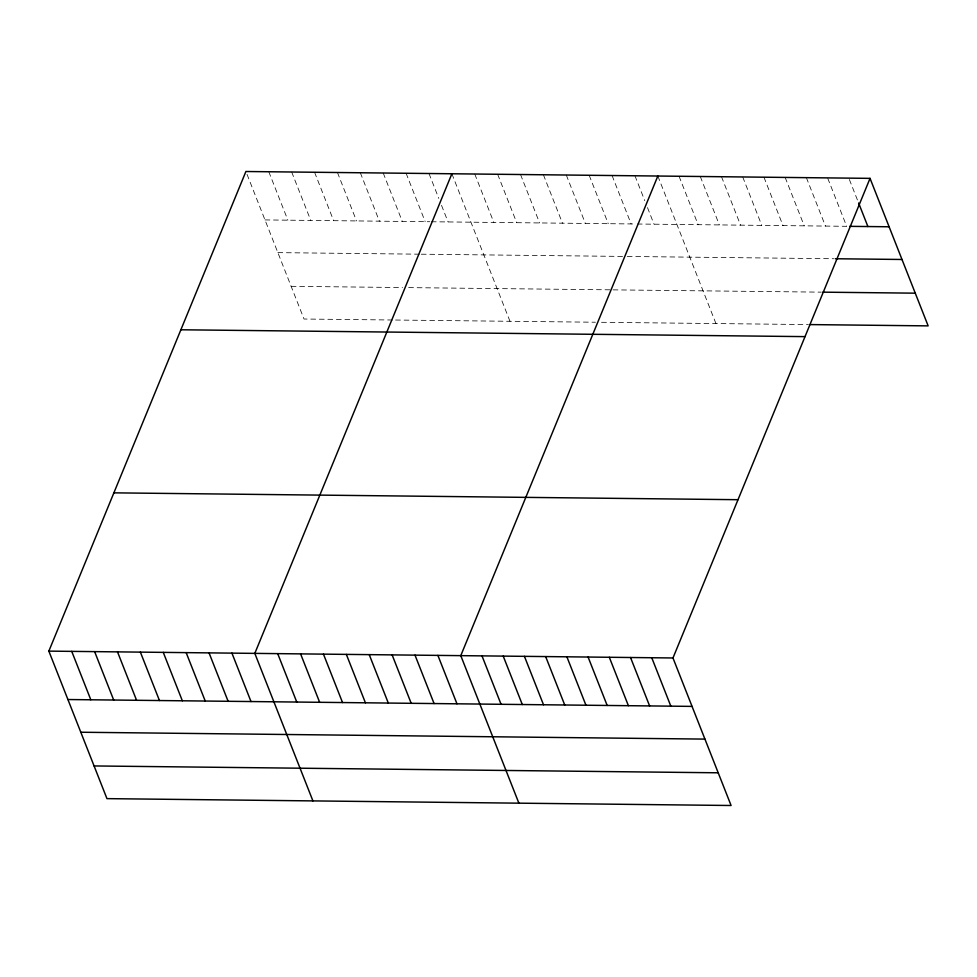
<?xml version="1.0" encoding="UTF-8"?>
<svg xmlns="http://www.w3.org/2000/svg" width="977" height="977" viewBox="0 0 977 977"><rect width="100%" height="100%" fill="white"/><g stroke="black" fill="none" stroke-linecap="round" stroke-linejoin="round"><path stroke-width="0.73" stroke-dasharray="4.88 3.66" d="M264.987 219.923L429.758 221.73M431.284 221.755L635.722 223.989M637.236 224.014L846.668 226.31L827.592 177.887M277.871 252.628L419.756 254.191M421.282 254.203L625.72 256.45M627.234 256.462L833.784 258.734M291.146 286.322L402.512 287.543M408.618 287.617L611.529 289.839M613.055 289.864L821.291 292.147M392.51 320.004L304.018 319.027L245.911 171.5M395.563 320.029L595.42 322.227M601.527 322.3L808.406 324.572M849.367 179.512L858.087 201.641M806.379 177.655L825.455 226.078M785.154 177.423L804.23 225.846M763.941 177.191L783.004 225.614M742.715 176.959L761.791 225.382M721.502 176.727L740.566 225.15M700.277 176.495L719.353 224.918M679.052 176.263L698.128 224.686M657.839 176.031L715.946 323.558M634.952 175.775L644.759 200.676M647.482 207.6L654.028 224.197M612.066 175.53L631.142 223.941M589.18 175.274L608.256 223.696M566.294 175.017L585.37 223.44M543.407 174.773L562.483 223.196M520.533 174.517L539.597 222.939M497.647 174.272L516.711 222.695M474.761 174.016L493.837 222.438M451.875 173.772L509.982 321.286M428.988 173.515L438.795 198.416M441.519 205.329L448.064 221.938M406.102 173.259L425.178 221.681M383.216 173.014L402.292 221.437M360.33 172.758L379.406 221.181M337.456 172.514L356.52 220.924M314.57 172.257L333.633 220.68M291.683 172.013L310.759 220.423M268.797 171.757L287.873 220.179"/><path stroke-width="1.47" d="M870.043 178.364L672.982 657.973L731.089 805.5L106.957 798.636L48.85 651.122L245.911 171.5L870.043 178.364L928.15 325.878L809.921 324.584M451.875 173.772L254.814 653.381L312.921 800.908M657.839 176.031L460.778 655.64L518.885 803.167M849.697 226.346L889.107 226.774M835.298 258.746L901.991 259.479M822.805 292.16L915.266 293.173M180.879 329.774L805.011 336.625M113.882 492.848L738.001 499.699M48.85 651.122L672.982 657.973M67.926 699.532L692.046 706.395M80.81 732.237L704.93 739.101M94.073 765.944L718.205 772.795M858.624 203.021L867.894 226.542M651.757 657.741L670.833 706.163M630.531 657.509L649.607 705.919M609.318 657.277L628.394 705.687M588.093 657.045L607.169 705.455M566.88 656.8L585.944 705.223M545.654 656.568L564.73 704.991M524.429 656.336L543.505 704.759M503.216 656.104L522.292 704.527M481.991 655.872L501.067 704.295M437.891 655.384L456.967 703.806M415.005 655.14L434.081 703.562M392.119 654.883L411.195 703.306M369.233 654.639L388.309 703.061M346.346 654.382L365.422 702.805M323.46 654.138L342.536 702.548M300.586 653.882L319.65 702.304M277.7 653.625L296.764 702.048M231.928 653.124L251.004 701.547M209.041 652.88L228.117 701.291M186.155 652.624L205.231 701.046M163.269 652.38L182.345 700.79M140.383 652.123L159.459 700.546M117.509 651.867L136.572 700.289M94.622 651.622L113.698 700.045M71.736 651.366L90.812 699.788"/></g></svg>
